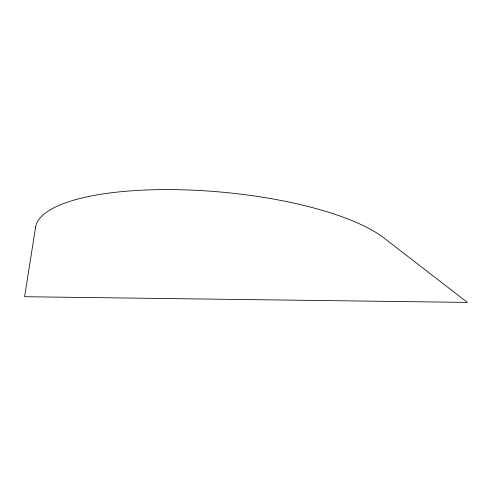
<?xml version="1.0" encoding="UTF-8"?>
<svg xmlns="http://www.w3.org/2000/svg" width="492" height="492" viewBox="0 0 492 492"><rect width="100%" height="100%" fill="white"/><g stroke="black" fill="none" stroke-linecap="round" stroke-linejoin="round"><path stroke-width="0.74" d="M35.584 227.175L24.6 296.713L467.4 302.408L383.852 237.913A182.114 52.779 5.2 0 0 184.74 189.863A182.114 52.779 5.2 0 0 35.584 227.175"/></g></svg>
